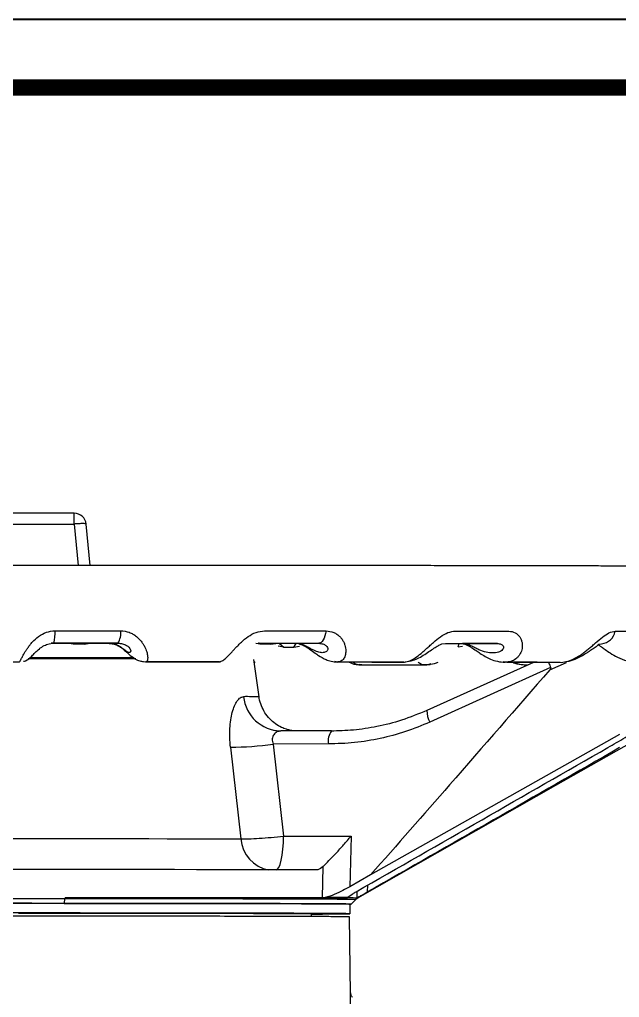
# Model space of a CAD drawing. Header units: millimetres. Extents: x 2642 to 4256, y 821 to 2003.
# Drawn here: x 3840.6 to 3964.8, y 1799.9 to 2002.6 of the extents above; entities that cross this region are included whole.
import ezdxf

# ---------------------------------------------------------------- set-up
doc = ezdxf.new("R2010")
doc.units = ezdxf.units.MM
doc.layers.add('5剖面线层', color=2, linetype='Continuous')
doc.layers.add('粗实线', color=7, linetype='Continuous', lineweight=40)

# ---------------------------------------------------------------- blocks, each defined once
blk = doc.blocks.new('图框2')
blk.add_line((23795.37, 7810.82), (22181, 7810.82))
at = {"const_width": 3.38}
blk.add_lwpolyline([(23781.31, 7796.75), (22251.31, 7796.75), (22251.31, 6643.63), (23781.31, 6643.63)], close=True, dxfattribs=at)

msp = doc.modelspace()

# ---------------------------------------------------------------- hatches: boundary and pattern name
at = {"layer": '5剖面线层'}
h = msp.add_hatch(dxfattribs=at)
h.set_pattern_fill('ANSI31', color=256, scale=0.5, angle=90)
h.set_pattern_definition([(135, (6315.0344, -2390.8635), (-1.122532, -1.122532), [])])
edge = h.paths.add_edge_path()
edge.add_ellipse((3736.457, 1847.564), major_axis=(-0.136, 701.893), ratio=0.0134611, start_angle=113.403806, end_angle=115.255842, ccw=False)
edge.add_arc((3731.06, 1250.811), 317.97, 90.58015, 91.86389)
edge.add_spline(control_points=[(3720.718, 1568.612), (3720.639, 1568.608), (3720.471, 1568.599), (3720.289, 1568.582), (3720.109, 1568.561), (3719.894, 1568.519), (3719.64, 1568.442), (3719.347, 1568.31), (3719.022, 1568.091), (3718.703, 1567.767), (3718.447, 1567.342), (3718.293, 1566.892), (3718.291, 1566.59), (3718.276, 1566.465)], knot_values=[0, 0, 0, 0, 0.143587, 0.3046059, 0.4330907, 0.511146, 0.5653697, 0.6229657, 0.690996, 0.7670468, 0.8502185, 0.9379743, 1, 1, 1, 1], degree=3, periodic=0)
edge.add_line((3718.276, 1566.465), (3718.279, 1548.092))
edge.add_line((3718.279, 1548.092), (3727.97, 1548.092))
edge = h.paths.add_edge_path()
edge.add_spline(control_points=[(3774.214, 1566.425), (3774.214, 1566.564), (3774.228, 1566.702), (3774.282, 1566.971), (3774.322, 1567.102), (3774.428, 1567.357), (3774.493, 1567.479), (3774.645, 1567.706), (3774.733, 1567.813), (3774.929, 1568.008), (3775.035, 1568.095), (3775.262, 1568.247), (3775.385, 1568.313), (3775.639, 1568.418), (3775.77, 1568.458), (3776.039, 1568.511), (3776.178, 1568.525), (3776.315, 1568.525)], knot_values=[0, 0, 0, 0, 0.125, 0.125, 0.25, 0.25, 0.375, 0.375, 0.5, 0.5, 0.625, 0.625, 0.75, 0.75, 0.875, 0.875, 1, 1, 1, 1], degree=3, periodic=0)
edge.add_line((3776.315, 1568.525), (3798.37, 1568.529))
edge.add_line((3798.37, 1568.529), (3798.37, 1572.746))
edge.add_line((3798.37, 1572.746), (3795.712, 1572.728))
edge.add_line((3795.712, 1572.728), (3787.697, 1572.787))
edge.add_line((3787.697, 1572.787), (3787.418, 1586.376))
edge.add_line((3787.418, 1586.376), (3787.31, 1586.376))
edge.add_line((3787.31, 1586.376), (3786.785, 1586.9))
edge.add_line((3786.785, 1586.9), (3786.26, 1587.425))
edge.add_line((3786.26, 1587.425), (3778.118, 1587.424))
edge.add_line((3778.118, 1587.424), (3777.592, 1586.899))
edge.add_line((3777.592, 1586.899), (3777.067, 1586.374))
edge.add_line((3777.067, 1586.374), (3777.066, 1584.274))
edge.add_line((3777.066, 1584.274), (3767.265, 1584.272))
edge.add_line((3767.265, 1584.272), (3767.144, 1577.429))
edge.add_line((3767.144, 1577.429), (3767.023, 1570.586))
edge.add_arc((3765.262, 1570.52), 1.762, -54.66619, 2.16996, ccw=False)
edge.add_arc((3780.168, 945.497), 623.74, 91.275674, 91.732412)
edge.add_arc((3752.756, 1943.449), 374.595, 270.03216, 271.30865, ccw=False)
edge.add_line((3752.966, 1568.854), (3745.183, 1568.825))
edge.add_ellipse((3736.457, 1847.564), major_axis=(-0.136, 701.893), ratio=0.0134611, start_angle=244.74386, end_angle=246.601321, ccw=False)
edge.add_line((3745.06, 1548.092), (3759.994, 1548.092))
edge.add_line((3759.994, 1548.092), (3759.994, 1551.724))
edge.add_line((3759.994, 1551.724), (3772.101, 1551.724))
edge.add_spline(control_points=[(3772.101, 1551.724), (3772.248, 1551.726), (3772.387, 1551.74), (3772.656, 1551.793), (3772.787, 1551.833), (3773.041, 1551.938), (3773.164, 1552.004), (3773.392, 1552.156), (3773.498, 1552.243), (3773.694, 1552.439), (3773.781, 1552.545), (3773.933, 1552.772), (3773.999, 1552.895), (3774.104, 1553.149), (3774.144, 1553.28), (3774.198, 1553.549), (3774.212, 1553.687), (3774.212, 1553.826)], knot_values=[0, 0, 0, 0, 0.125, 0.125, 0.25, 0.25, 0.375, 0.375, 0.5, 0.5, 0.625, 0.625, 0.75, 0.75, 0.875, 0.875, 1, 1, 1, 1], degree=3, periodic=0)
edge.add_line((3774.212, 1553.826), (3774.214, 1566.555))
h.paths.add_polyline_path([(3899.919, 1584.835), (3893.713, 1584.835), (3893.712, 1586.374), (3893.187, 1586.899), (3892.662, 1587.424), (3884.519, 1587.425), (3883.994, 1586.9), (3883.359, 1586.266), (3883.083, 1572.787), (3872.409, 1572.709), (3872.409, 1569.059), (3878.43, 1569.088), (3899.919, 1569.088)])
edge = h.paths.add_edge_path()
edge.add_spline(control_points=[(3920.223, 1571.124), (3920.222, 1570.957), (3920.244, 1570.797), (3920.324, 1570.483), (3920.383, 1570.327), (3920.611, 1569.894), (3920.831, 1569.641), (3921.096, 1569.452)], knot_values=[0, 0, 0, 0, 0.25, 0.25, 0.5, 0.5, 1, 1, 1, 1], degree=3, periodic=0)
edge.add_spline(control_points=[(3921.096, 1569.452), (3921.232, 1569.354), (3921.354, 1569.243), (3921.471, 1569.108), (3921.479, 1569.098), (3921.487, 1569.088)], knot_values=[0, 0, 0, 0, 0.25, 0.25, 0.2695281, 0.2695281, 0.2695281, 0.2695281], degree=3, periodic=0)
edge.add_line((3921.487, 1569.088), (3913.551, 1569.088))
edge.add_line((3913.551, 1569.088), (3913.551, 1584.835))
edge.add_line((3913.551, 1584.835), (3919.979, 1584.835))
edge.add_line((3919.979, 1584.835), (3919.984, 1584.835))
edge.add_line((3919.984, 1584.835), (3920.223, 1571.124))
h.paths.add_polyline_path([(3926.002, 1566.988, 0.4142136), (3923.902, 1569.088), (3913.716, 1569.088), (3913.735, 1552.291), (3913.735, 1548.092), (3917.228, 1548.092), (3921.973, 1548.092), (3924.002, 1548.092), (3926.002, 1548.092)])

# ---------------------------------------------------------------- linework, layer by layer
at = {"color": 7, "linetype": 'Continuous', "lineweight": 25}
for p, q in [((3851.865, 1900.283), (3818.89, 1900.283)), ((3851.865, 1898.027), (3851.865, 1900.283)), ((3818.89, 1898.028), (3851.865, 1898.027)), ((3851.865, 1898.027), (3852.687, 1889.466)), ((3855.175, 1889.465), (3854.354, 1898.022)), ((3846.693, 1873.226), (3847.469, 1873.322)), ((3847.645, 1873.343), (3847.105, 1873.319)), ((3847.469, 1873.322), (3847.645, 1873.343)), ((3847.645, 1873.343), (3860.951, 1873.34)), ((3851.655, 1873.162), (3850.409, 1873.314)), ((3853.939, 1873.162), (3851.655, 1873.162)), ((3853.939, 1873.162), (3855.182, 1873.313)), ((3860.951, 1873.34), (3858.954, 1873.316)), ((3890.37, 1873.143), (3889.513, 1873.254)), ((3890.37, 1873.142), (3890.021, 1873.441)), ((3890.067, 1873.324), (3902.528, 1873.314)), ((3892.509, 1873.141), (3890.37, 1873.142)), ((3892.509, 1873.141), (3893.671, 1873.291)), ((3894.395, 1873.291), (3895.276, 1872.544)), ((3897.392, 1872.545), (3897.865, 1873.276)), ((3902.528, 1873.314), (3897.742, 1873.292)), ((3927.984, 1873.172), (3928.773, 1873.282)), ((3928.773, 1873.282), (3939.538, 1873.265)), ((3931.377, 1872.589), (3931.616, 1873.247)), ((3939.538, 1873.265), (3932.289, 1873.247)), ((3960.49, 1873.113), (3961.122, 1873.221)), ((3895.276, 1872.544), (3894.149, 1872.688)), ((3895.276, 1872.544), (3897.392, 1872.545)), ((3897.392, 1872.545), (3898.514, 1872.692)), ((3931.377, 1872.589), (3932.334, 1872.737)), ((3866.068, 1869.547), (3866.808, 1869.483)), ((3866.326, 1869.525), (3866.717, 1869.461)), ((3866.772, 1869.471), (3866.727, 1869.49)), ((3881.963, 1869.461), (3882.171, 1869.482)), ((3890.177, 1862.216), (3889.086, 1869.973)), ((3889.179, 1869.311), (3889.392, 1869.448)), ((3905.856, 1869.518), (3906.577, 1869.449)), ((3906.483, 1869.438), (3905.856, 1869.518)), ((3906.483, 1869.438), (3906.314, 1869.474)), ((3906.819, 1869.438), (3906.483, 1869.438)), ((3910.897, 1868.905), (3911.252, 1868.906)), ((3911.49, 1868.831), (3910.897, 1868.905)), ((3911.288, 1868.869), (3910.897, 1868.905)), ((3920.157, 1869.421), (3920.308, 1869.437)), ((3923.012, 1868.844), (3924.9, 1868.847)), ((3924.675, 1868.84), (3925.009, 1868.901)), ((3924.9, 1868.846), (3925.601, 1868.924)), ((3947.022, 1869.371), (3924.931, 1859.4)), ((3925.601, 1868.924), (3925.027, 1868.857)), ((3925.728, 1869.034), (3925.307, 1868.928)), ((3940.828, 1869.469), (3941.473, 1869.395)), ((3945.509, 1868.88), (3945.936, 1868.88)), ((3950.362, 1867.81), (3953.836, 1869.356)), ((3950.564, 1868.28), (3925.541, 1856.983)), ((3894.262, 1855.1), (3893.326, 1855.271)), ((3894.651, 1855.151), (3894.27, 1855.052)), ((3905.158, 1855.155), (3894.647, 1855.151)), ((3964.811, 1854.387), (3913.284, 1825.313)), ((3951.632, 1843.934), (3969.931, 1854.309)), ((3884.243, 1851.799), (3886.401, 1832.783)), ((3904.54, 1852.445), (3893.111, 1852.44)), ((3893.111, 1852.44), (3895.253, 1833.364)), ((3910.622, 1820.563), (3951.653, 1843.895)), ((3895.253, 1833.364), (3909.242, 1833.371)), ((3909.242, 1833.371), (3908.966, 1822.859)), ((3903.307, 1820.565), (3903.467, 1827.043)), ((3913.284, 1825.313), (3908.966, 1822.859)), ((3912.658, 1821.771), (3912.704, 1823.199)), ((3849.835, 1819.419), (3850.031, 1820.421)), ((3850.031, 1820.421), (3850.031, 1820.525)), ((3903.865, 1820.63), (3903.307, 1820.565)), ((3908.346, 1820.603), (3908.258, 1820.544)), ((3909.263, 1819.263), (3910.263, 1820.263)), ((3910.263, 1820.367), (3910.622, 1820.563)), ((3910.263, 1820.263), (3910.263, 1820.367)), ((3910.412, 1821.885), (3910.416, 1820.513)), ((3910.527, 1820.572), (3910.416, 1820.513)), ((3909.013, 1817.264), (3909.013, 1819.264)), ((3901.013, 1816.675), (3901.013, 1817.276)), ((3909.284, 1788.24), (3908.913, 1816.605))]:
    msp.add_line(p, q, dxfattribs=at)
at = {"color": 7, "linetype": 'Continuous', "lineweight": 25, "flags": 128}
for points in [[(3847.918, 1875.928), (3849.625, 1875.927), (3851.331, 1875.927), (3853.035, 1875.927), (3854.737, 1875.926), (3856.437, 1875.926), (3858.135, 1875.925), (3859.831, 1875.925), (3861.524, 1875.924)], [(3891.296, 1875.908), (3892.911, 1875.907), (3894.519, 1875.906), (3896.121, 1875.904), (3897.718, 1875.903), (3899.307, 1875.902), (3900.891, 1875.9), (3902.468, 1875.899), (3904.038, 1875.897)], [(3904.038, 1875.897), (3903.934, 1875.351), (3903.799, 1874.85), (3903.634, 1874.404), (3903.445, 1874.025), (3903.234, 1873.72), (3903.008, 1873.497), (3902.771, 1873.36), (3902.528, 1873.314)], [(3930.873, 1875.865), (3932.285, 1875.863), (3933.686, 1875.861), (3935.078, 1875.859), (3936.459, 1875.857), (3937.831, 1875.855), (3939.191, 1875.852), (3940.542, 1875.85), (3941.881, 1875.848)], [(3963.952, 1875.802), (3965.064, 1875.799), (3966.164, 1875.797), (3967.25, 1875.794), (3968.322, 1875.791), (3969.381, 1875.788), (3970.427, 1875.785), (3971.458, 1875.782), (3972.476, 1875.779)], [(3855.182, 1873.313), (3854.587, 1873.313), (3853.991, 1873.313), (3853.394, 1873.313), (3852.798, 1873.313), (3852.201, 1873.314), (3851.604, 1873.314), (3851.007, 1873.314), (3850.409, 1873.314)], [(3864.673, 1870.069), (3864.23, 1870.07), (3860.448, 1870.075), (3856.5, 1870.079), (3852.413, 1870.082), (3848.213, 1870.085), (3843.928, 1870.086), (3842.33, 1870.087)], [(3925.039, 1859.443), (3924.945, 1859.418), (3924.931, 1859.4)], [(3818.409, 1832.841), (3822.895, 1832.843), (3827.46, 1832.845), (3832.075, 1832.846), (3836.712, 1832.846), (3841.341, 1832.845), (3845.934, 1832.844), (3850.462, 1832.842), (3854.897, 1832.839), (3859.212, 1832.835), (3863.379, 1832.831), (3867.373, 1832.826), (3871.168, 1832.82), (3874.742, 1832.814), (3878.073, 1832.807), (3881.138, 1832.799), (3883.92, 1832.791), (3886.401, 1832.783)], [(3893.797, 1826.365), (3893.95, 1826.464), (3894.241, 1826.856), (3894.511, 1827.496), (3894.75, 1828.362), (3894.95, 1829.421), (3895.104, 1830.638), (3895.206, 1831.968), (3895.253, 1833.364)], [(3902.013, 1826.338), (3899.366, 1826.348), (3896.394, 1826.357), (3893.11, 1826.366), (3889.533, 1826.375), (3885.679, 1826.383), (3881.569, 1826.39), (3877.225, 1826.397), (3872.667, 1826.403), (3867.919, 1826.408), (3863.006, 1826.413), (3857.952, 1826.417), (3852.784, 1826.42), (3847.528, 1826.422), (3842.21, 1826.424), (3836.858, 1826.424), (3831.499, 1826.424), (3826.161, 1826.423), (3820.871, 1826.421), (3815.655, 1826.419), (3810.54, 1826.415)], [(3807.832, 1820.413), (3812.89, 1820.417), (3818.063, 1820.42), (3823.326, 1820.422), (3828.652, 1820.424), (3834.013, 1820.424), (3839.381, 1820.424), (3844.729, 1820.423), (3850.031, 1820.421)], [(3850.031, 1820.525), (3855.136, 1820.522), (3860.144, 1820.519), (3865.029, 1820.514), (3869.769, 1820.51), (3874.34, 1820.504), (3878.719, 1820.498), (3882.886, 1820.491), (3886.819, 1820.484), (3890.5, 1820.476), (3893.911, 1820.467), (3897.035, 1820.458), (3899.856, 1820.448), (3902.362, 1820.439), (3904.54, 1820.428), (3906.379, 1820.418), (3907.87, 1820.407), (3908.502, 1820.401)], [(3850.031, 1820.421), (3855.136, 1820.419), (3860.144, 1820.415), (3865.029, 1820.411), (3869.769, 1820.406), (3874.34, 1820.401), (3878.719, 1820.394), (3882.886, 1820.388), (3886.819, 1820.38), (3890.5, 1820.372), (3893.911, 1820.364), (3897.035, 1820.355), (3899.856, 1820.345), (3902.362, 1820.335), (3904.54, 1820.325), (3906.379, 1820.314), (3907.87, 1820.304), (3909.006, 1820.293), (3909.781, 1820.282), (3910.192, 1820.27), (3910.263, 1820.263)], [(3808.201, 1819.411), (3813.191, 1819.415), (3818.295, 1819.418), (3823.488, 1819.42), (3828.742, 1819.422), (3834.031, 1819.422), (3839.327, 1819.422), (3844.604, 1819.421), (3849.835, 1819.419)], [(3909.013, 1819.264), (3909.002, 1819.266), (3908.739, 1819.277), (3908.127, 1819.288), (3907.17, 1819.299), (3905.871, 1819.309), (3904.236, 1819.319), (3902.274, 1819.329), (3899.994, 1819.339), (3897.407, 1819.348), (3894.525, 1819.357), (3891.361, 1819.366), (3887.932, 1819.374), (3884.252, 1819.381), (3880.34, 1819.388), (3876.215, 1819.395), (3871.896, 1819.4), (3867.403, 1819.405), (3862.758, 1819.41), (3857.984, 1819.414), (3853.102, 1819.416), (3848.137, 1819.419), (3843.111, 1819.42), (3838.049, 1819.421)], [(3849.835, 1819.419), (3854.872, 1819.417), (3859.813, 1819.413), (3864.633, 1819.409), (3869.31, 1819.404), (3873.819, 1819.399), (3878.14, 1819.393), (3882.251, 1819.386), (3886.132, 1819.379), (3889.764, 1819.371), (3893.129, 1819.362), (3896.211, 1819.353), (3898.995, 1819.344), (3901.468, 1819.334), (3903.616, 1819.324), (3905.431, 1819.314), (3906.902, 1819.303), (3908.023, 1819.292), (3908.788, 1819.281), (3909.193, 1819.27), (3909.237, 1819.259), (3909.013, 1819.25)], [(3901.013, 1817.192), (3901.173, 1817.193), (3903.296, 1817.203), (3905.095, 1817.213), (3906.563, 1817.223), (3907.692, 1817.234), (3908.477, 1817.245), (3908.914, 1817.255), (3909.002, 1817.266), (3908.739, 1817.277), (3908.127, 1817.288), (3907.17, 1817.299), (3905.871, 1817.309), (3904.236, 1817.319), (3902.274, 1817.329), (3899.994, 1817.339), (3897.407, 1817.348), (3894.525, 1817.357), (3891.361, 1817.366), (3887.932, 1817.374), (3884.252, 1817.381), (3880.34, 1817.388), (3876.215, 1817.395), (3871.896, 1817.4), (3867.403, 1817.405), (3862.758, 1817.41), (3857.984, 1817.414), (3853.102, 1817.417), (3848.137, 1817.419), (3843.111, 1817.42), (3838.049, 1817.421)], [(3840.312, 1817.404), (3845.086, 1817.403), (3849.809, 1817.401), (3854.455, 1817.399), (3859, 1817.395), (3863.421, 1817.391), (3867.692, 1817.386), (3871.791, 1817.381), (3875.697, 1817.375), (3879.389, 1817.368), (3882.846, 1817.361), (3886.051, 1817.354), (3888.986, 1817.346), (3891.636, 1817.337), (3893.987, 1817.328), (3896.025, 1817.319), (3897.741, 1817.309), (3899.125, 1817.299), (3900.169, 1817.289), (3900.868, 1817.279), (3901.219, 1817.269), (3901.219, 1817.259), (3901.013, 1817.251)]]:
    msp.add_lwpolyline(points, dxfattribs=at)
at = {"color": 7, "linetype": 'Continuous', "lineweight": 25}
for centre, radius, start, end in [((3851.865, 1897.783), 2.5, 5.48335, 89.99975), ((3840.177, 1875.44), 7.756, 344.31989, 3.60709), ((3857.454, 1875.471), 4.095, 328.64341, 6.35188), ((3960.809, 1876.406), 3.2, 275.6221, 349.13259), ((3887.506, 1775.875), 86.382, 88.22863, 90.36633), ((3894.849, 1863.087), 7.939, 186.01237, 268.57478), ((3930.144, 1859.431), 5.213, 180.34227, 207.99964), ((3908.087, 1853.061), 3.6, 144.41671, 189.84152), ((3884.208, 1913.967), 62.168, 270.03279, 278.23411), ((3893.342, 1833.231), 6.956, 183.69146, 260.57483), ((3898.463, 572.088), 1248.554, 89.54649, 89.75213), ((3910.556, 1820.361), 0.212, 71.75911, 97.754)]:
    msp.add_arc(centre, radius, start, end, dxfattribs=at)
msp.add_open_spline([(3854.354, 1898.022), (3854.314, 1898.05), (3854.234, 1898.106), (3853.657, 1898.131), (3852.838, 1898.109), (3852.189, 1898.055), (3851.865, 1898.027)], degree=3, dxfattribs=at)
for points, knots in [([(3996.987, 1869.186), (3997.042, 1869.192), (3997.182, 1869.208), (3997.564, 1869.265), (3998.132, 1869.378), (3998.854, 1869.57), (3999.767, 1869.897), (4000.892, 1870.445), (4002.149, 1871.292), (4003.378, 1872.455), (4004.429, 1873.87), (4005.222, 1875.465), (4005.721, 1877.179), (4005.91, 1878.956), (4005.781, 1880.738), (4005.339, 1882.469), (4004.597, 1884.094), (4003.579, 1885.562), (4002.319, 1886.826), (4000.954, 1887.779), (3999.696, 1888.385), (3998.699, 1888.726), (3997.941, 1888.914), (3997.36, 1889.017), (3996.915, 1889.074), (3996.547, 1889.107), (3996.134, 1889.132), (3995.743, 1889.145), (3995.155, 1889.159), (3994.37, 1889.172), (3993.437, 1889.185), (3992.251, 1889.197), (3990.867, 1889.21), (3989.204, 1889.222), (3987.269, 1889.235), (3985.067, 1889.248), (3982.6, 1889.261), (3979.874, 1889.274), (3976.894, 1889.286), (3973.665, 1889.299), (3970.194, 1889.311), (3966.485, 1889.322), (3962.547, 1889.334), (3958.385, 1889.345), (3954.008, 1889.355), (3949.424, 1889.366), (3944.641, 1889.376), (3939.667, 1889.385), (3934.512, 1889.394), (3929.186, 1889.403), (3923.698, 1889.411), (3918.059, 1889.419), (3912.279, 1889.426), (3906.372, 1889.432), (3900.349, 1889.438), (3894.224, 1889.444), (3888.012, 1889.449), (3881.731, 1889.453), (3875.407, 1889.457), (3869.074, 1889.46), (3862.798, 1889.463), (3856.746, 1889.465), (3851.301, 1889.466), (3846.525, 1889.467), (3841.396, 1889.468), (3837.76, 1889.468), (3835.513, 1889.468)], [0, 0, 0, 0, 0.0017465, 0.0044658, 0.0070078, 0.0098268, 0.0132699, 0.01777, 0.0233681, 0.0295284, 0.0358372, 0.0421771, 0.0485239, 0.0548725, 0.0612218, 0.0675716, 0.0739223, 0.080274, 0.0866264, 0.0929737, 0.0980915, 0.1017275, 0.1047111, 0.1075398, 0.110673, 0.1150505, 0.1222946, 0.1411051, 0.1636746, 0.1818588, 0.204115, 0.2240384, 0.2453355, 0.2673737, 0.2899055, 0.3127692, 0.3358643, 0.359126, 0.3825109, 0.405989, 0.4295389, 0.4531449, 0.4767954, 0.5004811, 0.5241948, 0.5479305, 0.5716831, 0.5954484, 0.619222, 0.6430003, 0.666779, 0.690554, 0.7143201, 0.7380713, 0.7617997, 0.7854945, 0.8091398, 0.8327115, 0.8561692, 0.8794397, 0.9023738, 0.9246109, 0.9449865, 0.9610624, 0.975932, 1, 1, 1, 1]), ([(3840.574, 1869.493), (3840.628, 1869.572), (3840.732, 1869.726), (3841.065, 1870.377), (3841.472, 1871.132), (3841.907, 1871.846), (3842.282, 1872.408), (3842.719, 1872.995), (3843.411, 1873.806), (3844.468, 1874.777), (3846.072, 1875.724), (3847.303, 1875.86), (3847.918, 1875.928)], [0, 0, 0, 0, 0.12815128, 0.24968425, 0.38014414, 0.44118834, 0.49971966, 0.56356941, 0.62458975, 0.74964254, 0.87500653, 1, 1, 1, 1]), ([(3861.524, 1875.924), (3862.128, 1875.859), (3863.03, 1875.761), (3864.076, 1875.234), (3864.768, 1874.752), (3865.372, 1874.189), (3865.868, 1873.595), (3866.276, 1872.979), (3866.687, 1872.193), (3866.946, 1871.45), (3867.078, 1870.806), (3867.128, 1870.247), (3867.071, 1869.706), (3866.897, 1869.559), (3866.808, 1869.483)], [0, 0, 0, 0, 0.1244726, 0.1859089, 0.2498878, 0.3111053, 0.3751889, 0.4362181, 0.5000981, 0.6195311, 0.6833816, 0.7502528, 0.8718565, 1, 1, 1, 1]), ([(3882.032, 1869.473), (3882.244, 1869.546), (3882.658, 1869.691), (3883.427, 1870.333), (3884.152, 1871.086), (3884.805, 1871.8), (3885.322, 1872.363), (3885.881, 1872.953), (3886.708, 1873.768), (3887.874, 1874.747), (3889.517, 1875.703), (3890.704, 1875.84), (3891.296, 1875.908)], [0, 0, 0, 0, 0.1280635, 0.2496605, 0.3801541, 0.4411983, 0.4997165, 0.5635714, 0.6245804, 0.7496419, 0.8750131, 1, 1, 1, 1]), ([(3904.038, 1875.897), (3904.593, 1875.831), (3905.422, 1875.732), (3906.33, 1875.198), (3906.906, 1874.712), (3907.376, 1874.143), (3907.726, 1873.545), (3907.97, 1872.925), (3908.152, 1872.136), (3908.154, 1871.392), (3908.006, 1870.748), (3907.761, 1870.192), (3907.315, 1869.658), (3906.827, 1869.52), (3906.577, 1869.449)], [0, 0, 0, 0, 0.1244778, 0.1858957, 0.249876, 0.3110978, 0.3752041, 0.4362225, 0.5001072, 0.6195243, 0.6833849, 0.7502763, 0.8719414, 1, 1, 1, 1]), ([(3920.282, 1869.431), (3920.641, 1869.5), (3921.34, 1869.635), (3922.501, 1870.27), (3923.503, 1871.02), (3924.334, 1871.735), (3924.961, 1872.299), (3925.606, 1872.89), (3926.516, 1873.71), (3927.713, 1874.695), (3929.284, 1875.659), (3930.344, 1875.797), (3930.873, 1875.865)], [0, 0, 0, 0, 0.12798414, 0.24964221, 0.38016298, 0.44120626, 0.49971221, 0.56357312, 0.62457328, 0.74964181, 0.87501882, 1, 1, 1, 1]), ([(3941.881, 1875.848), (3942.349, 1875.781), (3943.048, 1875.68), (3943.752, 1875.142), (3944.17, 1874.651), (3944.473, 1874.079), (3944.651, 1873.476), (3944.714, 1872.853), (3944.652, 1872.062), (3944.393, 1871.317), (3943.971, 1870.674), (3943.445, 1870.12), (3942.638, 1869.592), (3941.868, 1869.462), (3941.473, 1869.395)], [0, 0, 0, 0, 0.124482, 0.1858845, 0.2498661, 0.3110911, 0.3752157, 0.4362261, 0.5001158, 0.6195186, 0.6833865, 0.7502937, 0.8720137, 1, 1, 1, 1]), ([(3952.734, 1869.371), (3953.216, 1869.436), (3954.156, 1869.564), (3955.636, 1870.191), (3956.85, 1870.939), (3957.807, 1871.654), (3958.504, 1872.218), (3959.193, 1872.811), (3960.125, 1873.634), (3961.275, 1874.624), (3962.665, 1875.595), (3963.523, 1875.733), (3963.952, 1875.802)], [0, 0, 0, 0, 0.1279194, 0.2496295, 0.3801702, 0.4412122, 0.4997079, 0.5635745, 0.6245684, 0.7496421, 0.8750234, 1, 1, 1, 1]), ([(3841.376, 1869.586), (3841.514, 1869.622), (3842.246, 1869.815), (3842.889, 1870.438), (3843.779, 1871.364), (3844.467, 1872.043), (3845.123, 1872.534), (3845.633, 1872.837), (3846.169, 1873.081), (3846.532, 1873.183), (3846.714, 1873.234)], [0, 0, 0, 0, 0.0714083, 0.3809344, 0.5556887, 0.7203323, 0.7949508, 0.8649836, 0.932048, 1, 1, 1, 1]), ([(3850.409, 1873.314), (3849.773, 1873.315), (3848.502, 1873.316), (3847.571, 1873.318), (3847.105, 1873.319)], [0, 0, 0, 0, 0.5000497, 1, 1, 1, 1]), ([(3858.954, 1873.316), (3858.383, 1873.315), (3857.24, 1873.314), (3855.868, 1873.313), (3855.182, 1873.313)], [0, 0, 0, 0, 0.4999263, 1, 1, 1, 1]), ([(3858.91, 1873.316), (3859.196, 1873.301), (3859.745, 1873.273), (3860.564, 1873.009), (3861.286, 1872.639), (3862.047, 1872.109), (3862.645, 1871.579), (3863.381, 1870.892), (3864.323, 1870.159), (3865.369, 1869.638), (3865.95, 1869.574), (3866.189, 1869.547)], [0, 0, 0, 0, 0.093408, 0.1791879, 0.26097, 0.3408111, 0.4814037, 0.5675837, 0.7643431, 0.9034002, 1, 1, 1, 1]), ([(3860.951, 1873.34), (3861.275, 1873.316), (3861.923, 1873.268), (3862.73, 1872.909), (3863.269, 1872.466), (3863.614, 1871.933), (3863.618, 1871.505), (3863.359, 1871.342), (3862.921, 1871.493), (3862.352, 1871.916), (3861.618, 1872.45), (3860.861, 1872.892), (3859.936, 1873.246), (3859.282, 1873.293), (3858.954, 1873.316)], [0, 0, 0, 0, 0.0625764, 0.1252848, 0.1848998, 0.2501233, 0.3749307, 0.5001323, 0.6253324, 0.7502715, 0.8127295, 0.8750555, 0.937394, 1, 1, 1, 1]), ([(3897.742, 1873.292), (3897.085, 1873.292), (3895.77, 1873.29), (3894.371, 1873.291), (3893.671, 1873.291)], [0, 0, 0, 0, 0.4999268, 1, 1, 1, 1]), ([(3902.528, 1873.314), (3902.825, 1873.29), (3903.419, 1873.242), (3904.078, 1872.882), (3904.413, 1872.439), (3904.446, 1871.906), (3904.03, 1871.477), (3903.277, 1871.315), (3902.357, 1871.467), (3901.419, 1871.89), (3900.461, 1872.424), (3899.607, 1872.866), (3898.669, 1873.221), (3898.051, 1873.268), (3897.742, 1873.292)], [0, 0, 0, 0, 0.0625764, 0.1252848, 0.1848997, 0.2501233, 0.3749307, 0.5001323, 0.6253324, 0.7502715, 0.8127295, 0.8750555, 0.937394, 1, 1, 1, 1]), ([(3898.46, 1873.2), (3898.692, 1873.133), (3899.156, 1872.998), (3899.915, 1872.598), (3900.822, 1872.009), (3901.658, 1871.386), (3902.729, 1870.624), (3903.839, 1869.979), (3905.163, 1869.515), (3905.938, 1869.461), (3906.354, 1869.432)], [0, 0, 0, 0, 0.0868567, 0.1736311, 0.259945, 0.4143185, 0.5098834, 0.7141667, 0.8464297, 1, 1, 1, 1]), ([(3920.457, 1869.504), (3921.002, 1869.568), (3922.354, 1869.726), (3924.065, 1870.721), (3925.582, 1871.752), (3926.468, 1872.354), (3927.068, 1872.718), (3927.569, 1872.994), (3927.833, 1873.111), (3928.008, 1873.189)], [0, 0, 0, 0, 0.2069628, 0.5134188, 0.657871, 0.7839565, 0.8407461, 0.8942908, 1, 1, 1, 1]), ([(3939.538, 1873.265), (3939.788, 1873.241), (3940.288, 1873.193), (3940.753, 1872.832), (3940.862, 1872.389), (3940.58, 1871.857), (3939.773, 1871.429), (3938.576, 1871.267), (3937.238, 1871.419), (3935.994, 1871.843), (3934.879, 1872.378), (3933.986, 1872.82), (3933.099, 1873.175), (3932.559, 1873.223), (3932.289, 1873.247)], [0, 0, 0, 0, 0.0625764, 0.1252848, 0.1848997, 0.2501233, 0.3749307, 0.5001323, 0.6253324, 0.7502715, 0.8127295, 0.8750555, 0.937394, 1, 1, 1, 1]), ([(3932.295, 1873.247), (3932.394, 1873.239), (3932.584, 1873.224), (3933.01, 1873.081), (3933.528, 1872.827), (3934.235, 1872.404), (3935.052, 1871.849), (3936.365, 1870.957), (3937.827, 1870.117), (3939.599, 1869.495), (3940.618, 1869.421), (3941.162, 1869.382)], [0, 0, 0, 0, 0.0777427, 0.1484194, 0.2140198, 0.2762986, 0.3839969, 0.4687636, 0.693002, 0.8364791, 1, 1, 1, 1]), ([(3953.459, 1869.506), (3953.773, 1869.536), (3954.639, 1869.618), (3956.251, 1870.269), (3957.725, 1871.114), (3958.901, 1871.908), (3959.517, 1872.329), (3959.989, 1872.648), (3960.29, 1872.857), (3960.476, 1873.011), (3960.486, 1873.086), (3960.491, 1873.125)], [0, 0, 0, 0, 0.1081936, 0.2986092, 0.5541821, 0.6356454, 0.7353857, 0.7943785, 0.8571682, 0.9253812, 1, 1, 1, 1]), ([(3960.438, 1873.001), (3960.488, 1872.971), (3960.652, 1872.873), (3961.152, 1872.535), (3961.918, 1871.984), (3963.009, 1871.222), (3964.509, 1870.34), (3966.486, 1869.511), (3967.962, 1869.384), (3968.763, 1869.315)], [0, 0, 0, 0, 0.0359342, 0.1176904, 0.2156757, 0.3473896, 0.5215507, 0.740469, 1, 1, 1, 1]), ([(3824.862, 1869.495), (3827.476, 1869.495), (3832.71, 1869.495), (3837.951, 1869.494), (3840.574, 1869.493)], [0, 0, 0, 0, 0.4994046, 1, 1, 1, 1]), ([(3842.685, 1870.359), (3844.763, 1870.358), (3849.101, 1870.357), (3855.416, 1870.352), (3860.555, 1870.347), (3863.307, 1870.342), (3864.177, 1870.341)], [0, 0, 0, 0, 0.27176479, 0.56750305, 0.86324131, 1, 1, 1, 1]), ([(3866.674, 1869.461), (3868.528, 1869.46), (3872.332, 1869.459), (3877.392, 1869.456), (3880.573, 1869.454), (3881.848, 1869.453)], [0, 0, 0, 0, 0.3629631, 0.7448966, 1, 1, 1, 1]), ([(3881.963, 1869.461), (3879.458, 1869.463), (3874.441, 1869.467), (3869.33, 1869.47), (3866.772, 1869.471)], [0, 0, 0, 0, 0.4994071, 1, 1, 1, 1]), ([(3866.808, 1869.483), (3869.365, 1869.481), (3874.487, 1869.478), (3879.515, 1869.474), (3882.032, 1869.473)], [0, 0, 0, 0, 0.4994057, 1, 1, 1, 1]), ([(3906.577, 1869.449), (3908.905, 1869.446), (3913.566, 1869.44), (3918.042, 1869.434), (3920.282, 1869.431)], [0, 0, 0, 0, 0.4994067, 1, 1, 1, 1]), ([(3920.157, 1869.421), (3917.928, 1869.424), (3913.685, 1869.43), (3909.266, 1869.435), (3907.169, 1869.437)], [0, 0, 0, 0, 0.5254004, 1, 1, 1, 1]), ([(3908.833, 1869.429), (3908.993, 1869.345), (3909.78, 1868.926), (3910.642, 1868.868), (3911.329, 1868.823)], [0, 0, 0, 0, 0.2028461, 1, 1, 1, 1]), ([(3909.62, 1869.429), (3909.808, 1869.3), (3910.423, 1868.878), (3910.931, 1868.873), (3911.284, 1868.87)], [0, 0, 0, 0, 0.3060772, 1, 1, 1, 1]), ([(3911.282, 1868.823), (3911.714, 1868.823), (3914.024, 1868.826), (3917.891, 1868.83), (3921.251, 1868.835), (3922.828, 1868.837)], [0, 0, 0, 0, 0.1090203, 0.5818722, 1, 1, 1, 1]), ([(3922.828, 1868.837), (3923.04, 1868.837), (3923.675, 1868.838), (3924.286, 1868.839), (3924.694, 1868.84)], [0, 0, 0, 0, 0.3329005, 1, 1, 1, 1]), ([(3924.9, 1868.847), (3924.382, 1868.847), (3923.696, 1868.847), (3923.239, 1869.3), (3923.127, 1869.412)], [0, 0, 0, 0, 0.7544677, 1, 1, 1, 1]), ([(3925.226, 1868.941), (3925.789, 1868.984), (3926.47, 1869.037), (3927.13, 1869.351), (3927.244, 1869.406)], [0, 0, 0, 0, 0.82759888, 1, 1, 1, 1]), ([(3941.323, 1869.386), (3941.165, 1869.397), (3940.977, 1869.41), (3940.848, 1869.461), (3940.828, 1869.469)], [0, 0, 0, 0, 0.8414692, 1, 1, 1, 1]), ([(3952.558, 1869.362), (3950.754, 1869.366), (3947.141, 1869.374), (3943.264, 1869.382), (3941.323, 1869.386)], [0, 0, 0, 0, 0.4994087, 1, 1, 1, 1]), ([(3941.473, 1869.395), (3943.414, 1869.391), (3947.3, 1869.383), (3950.921, 1869.375), (3952.734, 1869.371)], [0, 0, 0, 0, 0.4994076, 1, 1, 1, 1]), ([(3942.734, 1869.379), (3943.016, 1869.272), (3943.879, 1868.945), (3944.744, 1868.903), (3945.326, 1868.875)], [0, 0, 0, 0, 0.3268445, 1, 1, 1, 1]), ([(3943.173, 1869.378), (3943.33, 1869.297), (3944.141, 1868.878), (3944.898, 1868.879), (3945.509, 1868.88)], [0, 0, 0, 0, 0.1932962, 1, 1, 1, 1]), ([(3950.151, 1869.364), (3950.167, 1869.315), (3950.272, 1868.993), (3950.43, 1868.607), (3950.564, 1868.28)], [0, 0, 0, 0, 0.1526641, 1, 1, 1, 1]), ([(3950.362, 1867.81), (3943.461, 1859.859), (3931.137, 1845.662), (3918.739, 1831.531), (3913.284, 1825.313)], [0, 0, 0, 0, 0.5600003, 1, 1, 1, 1]), ([(3950.564, 1868.28), (3950.57, 1868.26), (3950.583, 1868.215), (3950.566, 1868.117), (3950.497, 1867.974), (3950.414, 1867.873), (3950.362, 1867.81)], [0, 0, 0, 0, 0.1147934, 0.2642503, 0.5426543, 1, 1, 1, 1]), ([(3962.42, 1851.721), (3963.603, 1852.401), (3969.517, 1855.799), (3978.631, 1861.048), (3986.525, 1865.619), (3989.719, 1867.469)], [0, 0, 0, 0, 0.1295721, 0.6478768, 1, 1, 1, 1]), ([(3884.243, 1851.799), (3884.184, 1852.457), (3884.066, 1853.766), (3884.1, 1855.671), (3884.277, 1857.449), (3884.611, 1859.048), (3885.073, 1860.4), (3885.649, 1861.428), (3886.286, 1862.128), (3886.733, 1862.213), (3886.954, 1862.255)], [0, 0, 0, 0, 0.1262135, 0.2512855, 0.3774369, 0.5006266, 0.6257769, 0.7501083, 0.876543, 1, 1, 1, 1]), ([(3897.502, 1855.152), (3897.448, 1855.157), (3897.32, 1855.17), (3896.975, 1855.219), (3896.463, 1855.318), (3895.72, 1855.519), (3894.702, 1855.922), (3893.511, 1856.618), (3892.334, 1857.638), (3891.333, 1858.91), (3890.623, 1860.362), (3890.245, 1861.492), (3890.205, 1862.125), (3890.199, 1862.22)], [0, 0, 0, 0, 0.029082, 0.0680689, 0.1120949, 0.1798403, 0.2758785, 0.404412, 0.5453155, 0.6882167, 0.8313933, 0.974618, 1, 1, 1, 1]), ([(3924.931, 1859.4), (3923.197, 1858.685), (3919.835, 1857.299), (3914.709, 1856.007), (3909.803, 1855.242), (3906.603, 1855.154), (3905.05, 1855.111)], [0, 0, 0, 0, 0.2733047, 0.5299772, 0.7718071, 1, 1, 1, 1]), ([(3925.541, 1856.983), (3923.873, 1856.29), (3920.534, 1854.903), (3915.299, 1853.519), (3909.954, 1852.615), (3906.349, 1852.502), (3904.54, 1852.445)], [0, 0, 0, 0, 0.2492462, 0.4987214, 0.7485201, 1, 1, 1, 1]), ([(3894.27, 1855.052), (3894.139, 1855.028), (3893.755, 1854.959), (3893.287, 1854.532), (3892.981, 1853.983), (3892.872, 1853.502), (3892.902, 1852.968), (3893.04, 1852.62), (3893.111, 1852.44)], [0, 0, 0, 0, 0.1521978, 0.4444541, 0.5839191, 0.7193022, 0.8553903, 1, 1, 1, 1]), ([(3910.273, 1821.806), (3918.966, 1826.787), (3936.354, 1836.75), (3953.732, 1846.731), (3962.42, 1851.721)], [0, 0, 0, 0, 0.4999998, 1, 1, 1, 1]), ([(3964.834, 1851.685), (3956.14, 1846.695), (3938.754, 1836.714), (3921.357, 1826.752), (3912.658, 1821.771)], [0, 0, 0, 0, 0.49999991, 1, 1, 1, 1]), ([(3886.401, 1832.783), (3886.905, 1832.777), (3887.913, 1832.765), (3890.153, 1832.88), (3892.681, 1833.078), (3894.395, 1833.269), (3895.253, 1833.364)], [0, 0, 0, 0, 0.25036705, 0.50052482, 0.75010341, 1, 1, 1, 1]), ([(3903.467, 1827.043), (3903.839, 1827.43), (3904.581, 1828.204), (3906.126, 1829.82), (3907.702, 1831.546), (3908.728, 1832.762), (3909.242, 1833.371)], [0, 0, 0, 0, 0.2499495, 0.4997482, 0.7494576, 1, 1, 1, 1]), ([(3903.467, 1827.043), (3903.107, 1826.746), (3902.645, 1826.367), (3902.127, 1826.343), (3902.013, 1826.338)], [0, 0, 0, 0, 0.7807887, 1, 1, 1, 1]), ([(3908.966, 1822.859), (3908.213, 1822.452), (3906.818, 1821.698), (3904.993, 1820.926), (3904.188, 1820.715), (3903.865, 1820.63)], [0, 0, 0, 0, 0.413014, 0.7645313, 1, 1, 1, 1]), ([(3903.307, 1820.565), (3902.372, 1820.568), (3900.504, 1820.572), (3897.096, 1820.576), (3893.247, 1820.578), (3888.973, 1820.579), (3884.362, 1820.577), (3879.411, 1820.573), (3874.098, 1820.568), (3867.507, 1820.559), (3859.526, 1820.545), (3853.214, 1820.531), (3850.031, 1820.525)], [0, 0, 0, 0, 0.0890148, 0.1780296, 0.2696304, 0.3612313, 0.4502461, 0.5392609, 0.6308618, 0.7224627, 0.8600618, 1, 1, 1, 1]), ([(3910.416, 1820.513), (3910.233, 1820.519), (3909.866, 1820.53), (3908.794, 1820.539), (3908.258, 1820.544)], [0, 0, 0, 0, 0.4998371, 1, 1, 1, 1]), ([(3908.346, 1820.603), (3908.741, 1820.866), (3909.326, 1821.256), (3910.041, 1821.671), (3910.273, 1821.806)], [0, 0, 0, 0, 0.67543597, 1, 1, 1, 1]), ([(3912.658, 1821.771), (3912.162, 1821.489), (3911.426, 1821.069), (3910.749, 1820.694), (3910.527, 1820.572)], [0, 0, 0, 0, 0.6730898, 1, 1, 1, 1]), ([(3908.912, 1816.605), (3908.791, 1816.612), (3908.549, 1816.626), (3906.599, 1816.646), (3903.523, 1816.665), (3899.259, 1816.684), (3893.911, 1816.701), (3887.563, 1816.716), (3880.323, 1816.73), (3872.317, 1816.741), (3863.682, 1816.751), (3854.564, 1816.757), (3845.121, 1816.761), (3838.715, 1816.762), (3835.513, 1816.762)], [0, 0, 0, 0, 0.08331703, 0.16665184, 0.24998666, 0.33332147, 0.41665629, 0.49999111, 0.58332592, 0.66666074, 0.74999555, 0.83333037, 0.91666518, 1, 1, 1, 1]), ([(3909.505, 1799.913), (3909.395, 1800.09), (3909.174, 1800.446), (3909.135, 1800.864), (3909.116, 1801.073)], [0, 0, 0, 0, 0.4971187, 1, 1, 1, 1])]:
    msp.add_open_spline(points, degree=3, knots=knots, dxfattribs=at)

# ---------------------------------------------------------------- block references
at = {"layer": '粗实线', "linetype": 'ByBlock'}
msp.add_blockref('图框2', (-19539.444, -5808.216), dxfattribs=at)

doc.saveas('drawing.dxf')
